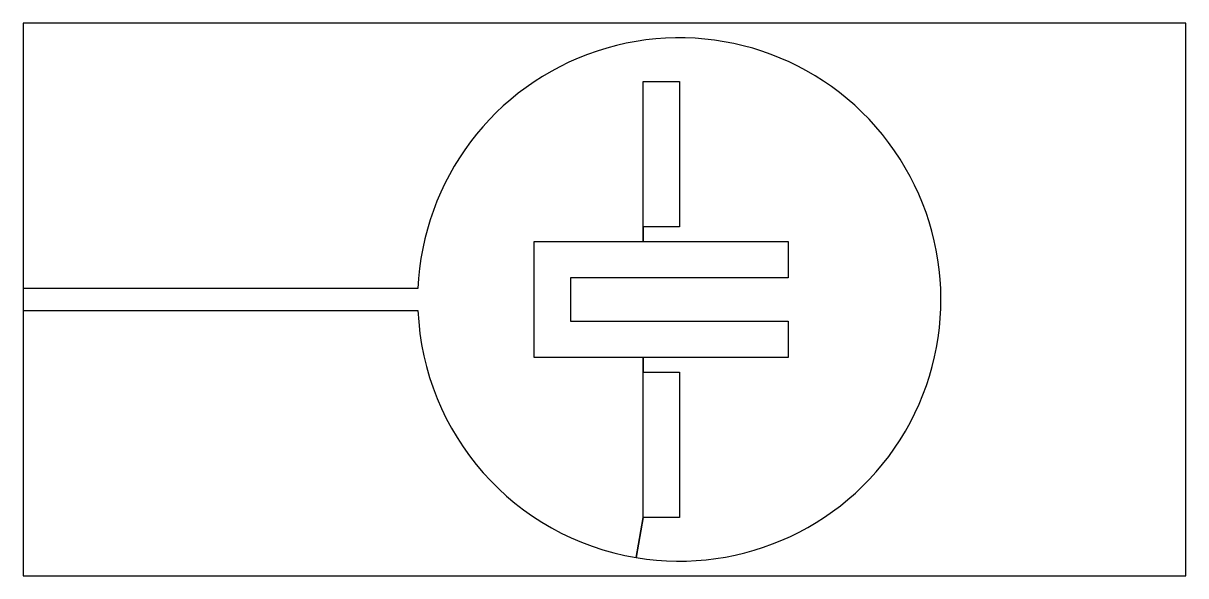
# Model space of a CAD drawing. Extents: x -90 to 70, y -38 to 38.
import ezdxf

# ---------------------------------------------------------------- set-up
doc = ezdxf.new("R2010")
doc.units = 0
doc.layers.add('LAYER_2', color=1, linetype='CONTINUOUS')
doc.layers.add('MONOPOLE', color=1, linetype='CONTINUOUS')

msp = doc.modelspace()

# ---------------------------------------------------------------- linework, layer by layer
at = {"layer": 'LAYER_2'}
msp.add_lwpolyline([(-35.97, -1.5, 0.354854), (-5.92, -35.51), (-5, -30), (-5, -10), (-5, -8), (-20, -8), (-20, 8), (-5, 8), (-5, 10), (-5, 30), (0, 30), (0, 10), (-5, 10), (-5, 8), (15, 8), (15, 3), (-15, 3), (-15, -3), (15, -3), (15, -8), (-5, -8), (-5, -10), (0, -10), (0, -30), (-5, -30), (-5.92, -35.51, 2.64204), (-35.97, 1.5), (-90.3, 1.5), (-90.3, -1.5), (-35.97, -1.5)], format="xyb", close=True, dxfattribs=at)
at = {"layer": 'MONOPOLE'}
msp.add_lwpolyline([(69.7, 38), (-90.3, 38), (-90.3, -38), (69.7, -38), (69.7, 38)], close=True, dxfattribs=at)

doc.saveas('drawing.dxf')
